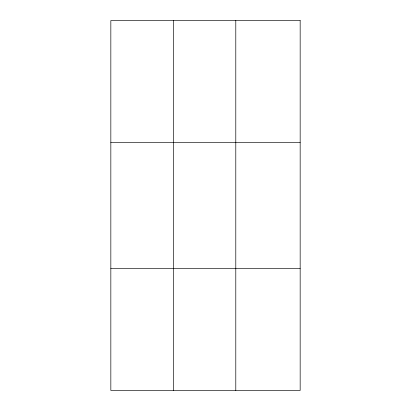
<?xml version="1.0" encoding="UTF-8"?>
<svg xmlns="http://www.w3.org/2000/svg" width="411" height="411" viewBox="0 0 411 411"><rect width="100%" height="100%" fill="white"/><g stroke="black" fill="none" stroke-linecap="round" stroke-linejoin="round"><path stroke-width="0.62" d="M173.314 390.45L173.314 20.55M235.791 390.45L235.791 20.55M110.836 142.617L300.164 142.617M110.836 268.383L300.164 268.383M300.164 20.55L300.164 390.45L110.836 390.45L110.836 20.55L300.164 20.55"/></g></svg>
